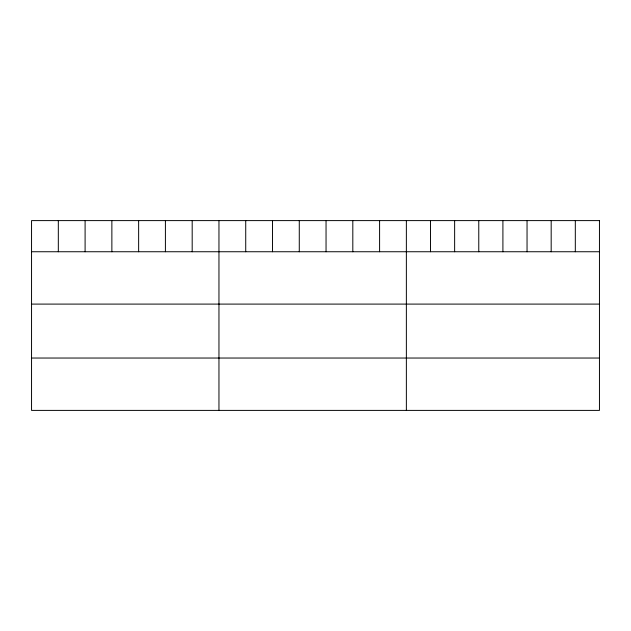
<?xml version="1.0" encoding="UTF-8"?>
<svg xmlns="http://www.w3.org/2000/svg" width="631" height="631" viewBox="0 0 631 631"><rect width="100%" height="100%" fill="white"/><g stroke="black" fill="none" stroke-linecap="round" stroke-linejoin="round"><path stroke-width="0.95" d="M31.55 251.745L599.45 251.745M31.55 304.095L599.45 304.095M31.55 358.037L599.45 358.037M575.314 220.605L575.314 251.745M551.178 220.605L551.178 251.745M527.043 220.605L527.043 251.745M502.907 220.605L502.907 251.745M478.771 220.605L478.771 251.745M454.635 220.605L454.635 251.745M430.5 220.605L430.5 251.745M406.364 220.605L406.364 410.395M379.594 220.605L379.594 251.745M352.816 220.605L352.816 251.745M326.046 220.605L326.046 251.745M299.275 220.605L299.275 251.745M272.505 220.605L272.505 251.745M245.727 220.605L245.727 251.745M218.957 220.605L218.957 410.395M192.187 220.605L192.187 251.745M165.409 220.605L165.409 251.745M138.639 220.605L138.639 251.745M111.868 220.605L111.868 251.745M85.098 220.605L85.098 251.745M58.32 220.605L58.32 251.745M599.45 220.605L31.55 220.605L31.55 410.395L599.45 410.395L599.45 220.605"/></g></svg>
